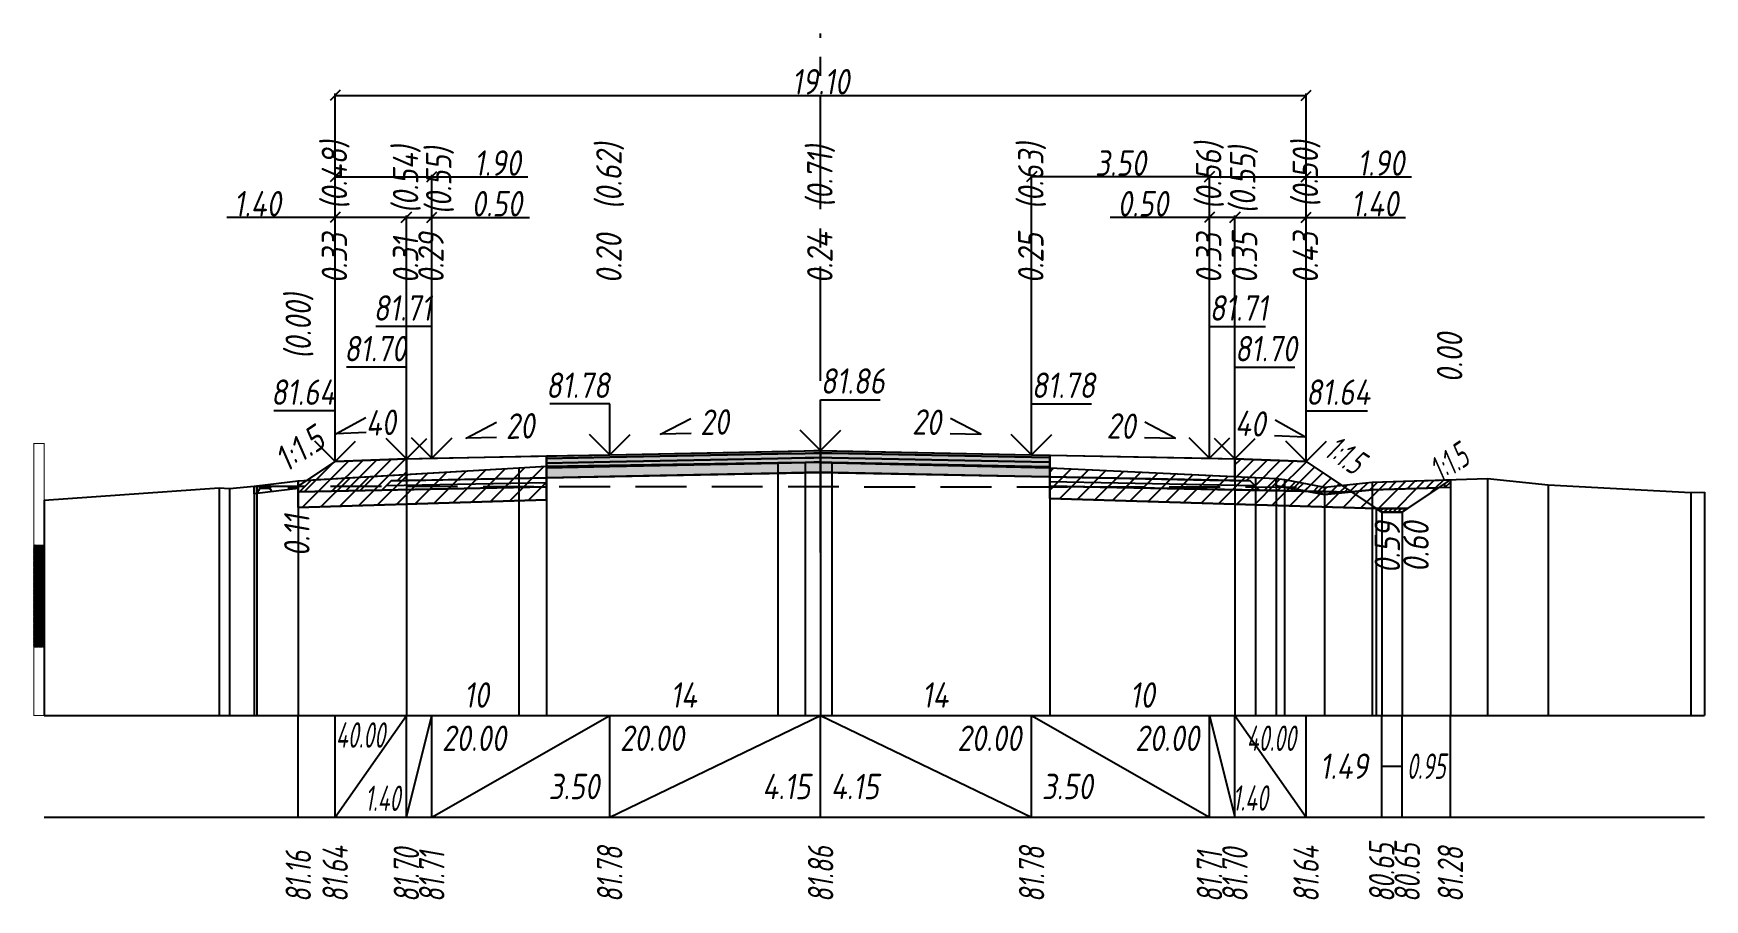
# Model space of a CAD drawing. Extents: x -717 to 1451, y -133302 to 233.
# Drawn here: x 77.7 to 242.1, y -27915.1 to -27829.9 of the extents above; entities that cross this region are included whole.
import ezdxf
from ezdxf.enums import TextEntityAlignment as Align

# ---------------------------------------------------------------- set-up
doc = ezdxf.new("R2010")
doc.units = 0
doc.linetypes.add('осевая2', pattern=[1.125, 0.75, -0.125, 0.125, -0.125])
doc.linetypes.add('штриховая', pattern=[0.75, 0.5, -0.25])
for name, color, linetype in [('Интерполированный поперечник', 2, 'Continuous'), ('Код_514', 1, 'Continuous'), ('Контур_0', 7, 'Continuous'), ('Контур_2521', 7, 'Continuous'), ('Контур_2564', 7, 'Continuous'), ('Контур_2660', 7, 'Continuous'), ('Контур_2665', 7, 'Continuous'), ('Контур_400', 7, 'Continuous'), ('Контур_508', 7, 'Continuous'), ('Контур_512', 7, 'Continuous'), ('Контур_513', 7, 'Continuous'), ('Красный поперечник', 1, 'Continuous'), ('Линейка абсолютных высот', 7, 'Continuous'), ('Объём_2501', 7, 'Continuous'), ('Объём_2564', 7, 'Continuous'), ('Объём_2650', 7, 'Continuous'), ('Объём_2660', 7, 'Continuous'), ('Объём_2661', 7, 'Continuous'), ('Объём_2662', 7, 'Continuous'), ('Объём_2663', 7, 'Continuous'), ('Объём_2664', 7, 'Continuous'), ('Объём_2665', 7, 'Continuous'), ('Объём_2666', 7, 'Continuous'), ('Объём_2753', 7, 'Continuous'), ('Ось', 1, 'осевая2'), ('Отметки покрытия', 7, 'Continuous'), ('Рабочие отметки', 7, 'Continuous'), ('Рабочие отметки доп.', 7, 'Continuous'), ('Слои выравнивания', 7, 'Continuous'), ('Таблица', 7, 'Continuous'), ('Уклоны проезжей части', 7, 'Continuous'), ('Черный поперечник', 3, 'Continuous')]:
    doc.layers.add(name, color=color, linetype=linetype)
for name, color, linetype, true_color in [('Контур_2540', 2, 'Continuous', 0xffff00), ('Контур_2560', 2, 'Continuous', 0xffff00), ('Контур_2561', 7, 'Continuous', 0xff8040), ('Контур_2562', 3, 'Continuous', 0x00ff00), ('Контур_2563', 7, 'Continuous', 0xff8000), ('Контур_2725', 7, 'Continuous', 0x323232), ('Контур_2736', 4, 'Continuous', 0x00ffff), ('Контур_2760', 7, 'Continuous', 0x323232), ('Контур_2761', 7, 'Continuous', 0x323232), ('Контур_2762', 7, 'Continuous', 0x323232), ('Контур_2763', 7, 'Continuous', 0x323232), ('Контур_402', 7, 'Continuous', 0xff6464), ('Контур_703', 4, 'Continuous', 0x00ffff), ('Контур_707', 4, 'Continuous', 0x00ffff), ('Контур_720', 131, 'Continuous', 0xaaffff), ('Объём_2500', 7, 'Continuous', 0xc0c0c0), ('Объём_2520', 7, 'Continuous', 0x80ffff), ('Объём_2540', 2, 'Continuous', 0xffff00), ('Объём_2560', 2, 'Continuous', 0xffff00), ('Объём_2561', 7, 'Continuous', 0xff8040), ('Объём_2562', 3, 'Continuous', 0x00ff00), ('Объём_2563', 7, 'Continuous', 0xff8000), ('Объём_2570', 7, 'Continuous', 0x80ff00), ('Объём_2600', 7, 'Continuous', 0x808000), ('Объём_2620', 2, 'Continuous', 0xffff00), ('Объём_2746', 2, 'Continuous', 0xffff00)]:
    doc.layers.add(name, color=color, linetype=linetype, true_color=true_color)
doc.styles.get("Standard").update_dxf_attribs({"font": 'txt', "height": 2.5})
doc.styles.add('М', font='romand.shx', dxfattribs={"width": 0.8, "oblique": 10, "height": 2.5})
doc.dimstyles.get("Standard").update_dxf_attribs({"dimtxt": 0.18, "dimasz": 0.18, "dimexe": 0.18, "dimexo": 0.0625, "dimgap": 0.09, "dimtad": 0, "dimtih": 1, "dimtoh": 1, "dimdec": 4, "dimzin": 0, "dimdsep": 46, "dimtxsty": 'Standard', "dimcen": 0.09, "dimadec": 0, "dimazin": 0, "dimtfac": 1, "dimtdec": 4, "dimtofl": 0, "dimtmove": 0, "dimatfit": 3, "dimfxl": 1, "dimtolj": 1, "dimtzin": 0, "dimarcsym": 0})

# ---------------------------------------------------------------- blocks, each defined once
blk = doc.blocks.new('_Oblique')
at = {"color": 0, "linetype": 'ByBlock', "lineweight": -2}
blk.add_line((-0.5, -0.5), (0.5, 0.5), dxfattribs=at)
blk = doc.blocks.new('*D2913')
at = {"color": 0, "lineweight": -2, "transparency": 16777216}
for p, q in [((195.89, -27871.76), (195.89, -27847.83)), ((195.89, -27848.01), (202.89, -27848.01)), ((202.89, -27872.04), (202.89, -27847.83)), ((202.89, -27848.01), (212.66, -27848.01))]:
    blk.add_line(p, q, dxfattribs=at)
at = {"layer": 'Defpoints', "color": 0, "transparency": 16777216}
for p in [(202.89, -27848.01), (195.89, -27871.82), (202.89, -27872.1)]:
    blk.add_point(p, dxfattribs=at)
at = {"color": 0, "lineweight": -2, "transparency": 16777216, "rotation": 180}
blk.add_blockref('_Oblique', (195.89, -27848.01), dxfattribs=at)
at = {"color": 0, "lineweight": -2, "transparency": 16777216}
blk.add_blockref('_Oblique', (202.89, -27848.01), dxfattribs=at)
at = {"color": 0, "transparency": 16777216, "insert": (209.65, -27846.67), "char_height": 2.5, "width": 0.69, "attachment_point": 5, "style": 'М'}
blk.add_mtext('\\A1;1.40', dxfattribs=at)
blk = doc.blocks.new('*D2914')
at = {"color": 0, "lineweight": -2, "transparency": 16777216}
for p, q in [((107.39, -27848.01), (96.73, -27848.01)), ((107.39, -27872.04), (107.39, -27847.83)), ((114.39, -27848.01), (107.39, -27848.01)), ((114.39, -27871.76), (114.39, -27847.83))]:
    blk.add_line(p, q, dxfattribs=at)
at = {"layer": 'Defpoints', "color": 0, "transparency": 16777216}
for p in [(114.39, -27848.01), (107.39, -27872.1), (114.39, -27871.82)]:
    blk.add_point(p, dxfattribs=at)
at = {"color": 0, "lineweight": -2, "transparency": 16777216, "rotation": 180}
blk.add_blockref('_Oblique', (107.39, -27848.01), dxfattribs=at)
at = {"color": 0, "lineweight": -2, "transparency": 16777216}
blk.add_blockref('_Oblique', (114.39, -27848.01), dxfattribs=at)
at = {"color": 0, "transparency": 16777216, "insert": (99.74, -27846.67), "char_height": 2.5, "width": 0.69, "attachment_point": 5, "style": 'М'}
blk.add_mtext('\\A1;1.40', dxfattribs=at)
blk = doc.blocks.new('*D2915')
at = {"color": 0, "lineweight": -2, "transparency": 16777216}
for p, q in [((193.39, -27848.01), (183.62, -27848.01)), ((193.39, -27871.71), (193.39, -27847.83)), ((195.89, -27848.01), (193.39, -27848.01)), ((195.89, -27871.76), (195.89, -27847.83))]:
    blk.add_line(p, q, dxfattribs=at)
at = {"layer": 'Defpoints', "color": 0, "transparency": 16777216}
for p in [(195.89, -27848.01), (193.39, -27871.77), (195.89, -27871.82)]:
    blk.add_point(p, dxfattribs=at)
at = {"color": 0, "lineweight": -2, "transparency": 16777216, "rotation": 180}
blk.add_blockref('_Oblique', (193.39, -27848.01), dxfattribs=at)
at = {"color": 0, "lineweight": -2, "transparency": 16777216}
blk.add_blockref('_Oblique', (195.89, -27848.01), dxfattribs=at)
at = {"color": 0, "transparency": 16777216, "insert": (186.84, -27846.67), "char_height": 2.5, "width": 0.72, "attachment_point": 5, "style": 'М'}
blk.add_mtext('\\A1;0.50', dxfattribs=at)
blk = doc.blocks.new('*D2916')
at = {"color": 0, "lineweight": -2, "transparency": 16777216}
for p, q in [((114.39, -27871.76), (114.39, -27847.83)), ((114.39, -27848.01), (116.89, -27848.01)), ((116.89, -27871.71), (116.89, -27847.83)), ((116.89, -27848.01), (126.51, -27848.01))]:
    blk.add_line(p, q, dxfattribs=at)
at = {"layer": 'Defpoints', "color": 0, "transparency": 16777216}
for p in [(116.89, -27848.01), (114.39, -27871.82), (116.89, -27871.77)]:
    blk.add_point(p, dxfattribs=at)
at = {"color": 0, "lineweight": -2, "transparency": 16777216, "rotation": 180}
blk.add_blockref('_Oblique', (114.39, -27848.01), dxfattribs=at)
at = {"color": 0, "lineweight": -2, "transparency": 16777216}
blk.add_blockref('_Oblique', (116.89, -27848.01), dxfattribs=at)
at = {"color": 0, "transparency": 16777216, "insert": (123.29, -27846.67), "char_height": 2.5, "width": 0.72, "attachment_point": 5, "style": 'М'}
blk.add_mtext('\\A1;0.50', dxfattribs=at)
blk = doc.blocks.new('*D2917')
at = {"color": 0, "lineweight": -2, "transparency": 16777216}
for p, q in [((175.89, -27871.36), (175.89, -27843.83)), ((193.39, -27844.01), (175.89, -27844.01)), ((193.39, -27871.71), (193.39, -27843.83))]:
    blk.add_line(p, q, dxfattribs=at)
at = {"layer": 'Defpoints', "color": 0, "transparency": 16777216}
for p in [(175.89, -27844.01), (175.89, -27871.42), (193.39, -27871.77)]:
    blk.add_point(p, dxfattribs=at)
at = {"color": 0, "lineweight": -2, "transparency": 16777216, "rotation": 180}
blk.add_blockref('_Oblique', (175.89, -27844.01), dxfattribs=at)
at = {"color": 0, "lineweight": -2, "transparency": 16777216}
blk.add_blockref('_Oblique', (193.39, -27844.01), dxfattribs=at)
at = {"color": 0, "transparency": 16777216, "insert": (184.64, -27842.67), "char_height": 2.5, "width": 0.75, "attachment_point": 5, "style": 'М'}
blk.add_mtext('\\A1;3.50', dxfattribs=at)
blk = doc.blocks.new('*D2918')
at = {"color": 0, "lineweight": -2, "transparency": 16777216}
for p, q in [((193.39, -27871.71), (193.39, -27843.83)), ((193.39, -27844.01), (202.89, -27844.01)), ((202.89, -27872.04), (202.89, -27843.83)), ((202.89, -27844.01), (213.26, -27844.01))]:
    blk.add_line(p, q, dxfattribs=at)
at = {"layer": 'Defpoints', "color": 0, "transparency": 16777216}
for p in [(193.39, -27844.01), (193.39, -27871.77), (202.89, -27872.1)]:
    blk.add_point(p, dxfattribs=at)
at = {"color": 0, "lineweight": -2, "transparency": 16777216, "rotation": 180}
blk.add_blockref('_Oblique', (193.39, -27844.01), dxfattribs=at)
at = {"color": 0, "lineweight": -2, "transparency": 16777216}
blk.add_blockref('_Oblique', (202.89, -27844.01), dxfattribs=at)
at = {"color": 0, "transparency": 16777216, "insert": (210.25, -27842.67), "char_height": 2.5, "width": 0.69, "attachment_point": 5, "style": 'М'}
blk.add_mtext('\\A1;1.90', dxfattribs=at)
blk = doc.blocks.new('*D2919')
at = {"color": 0, "lineweight": -2, "transparency": 16777216}
for p, q in [((107.39, -27872.04), (107.39, -27843.83)), ((107.39, -27844.01), (116.89, -27844.01)), ((116.89, -27871.71), (116.89, -27843.83)), ((116.89, -27844.01), (126.35, -27844.01))]:
    blk.add_line(p, q, dxfattribs=at)
at = {"layer": 'Defpoints', "color": 0, "transparency": 16777216}
for p in [(116.89, -27844.01), (107.39, -27872.1), (116.89, -27871.77)]:
    blk.add_point(p, dxfattribs=at)
at = {"color": 0, "lineweight": -2, "transparency": 16777216, "rotation": 180}
blk.add_blockref('_Oblique', (107.39, -27844.01), dxfattribs=at)
at = {"color": 0, "lineweight": -2, "transparency": 16777216}
blk.add_blockref('_Oblique', (116.89, -27844.01), dxfattribs=at)
at = {"color": 0, "transparency": 16777216, "insert": (123.35, -27842.67), "char_height": 2.5, "width": 0.69, "attachment_point": 5, "style": 'М'}
blk.add_mtext('\\A1;1.90', dxfattribs=at)
blk = doc.blocks.new('*D2920')
at = {"color": 0, "lineweight": -2, "transparency": 16777216}
for p, q in [((107.39, -27872.04), (107.39, -27835.83)), ((107.39, -27836.01), (202.89, -27836.01)), ((202.89, -27872.04), (202.89, -27835.83))]:
    blk.add_line(p, q, dxfattribs=at)
at = {"layer": 'Defpoints', "color": 0, "transparency": 16777216}
for p in [(202.89, -27836.01), (107.39, -27872.1), (202.89, -27872.1)]:
    blk.add_point(p, dxfattribs=at)
at = {"color": 0, "lineweight": -2, "transparency": 16777216, "rotation": 180}
blk.add_blockref('_Oblique', (107.39, -27836.01), dxfattribs=at)
at = {"color": 0, "lineweight": -2, "transparency": 16777216}
blk.add_blockref('_Oblique', (202.89, -27836.01), dxfattribs=at)
at = {"color": 0, "transparency": 16777216, "insert": (155.14, -27834.67), "char_height": 2.5, "width": 0.81, "attachment_point": 5, "style": 'М'}
blk.add_mtext('\\A1;19.10', dxfattribs=at)

msp = doc.modelspace()

# ---------------------------------------------------------------- hatches: boundary and pattern name
at = {"transparency": 33554681}
h = msp.add_hatch(dxfattribs=at)
h.set_pattern_fill('ANGLE', color=256)
h.set_pattern_definition([(0, (0, 0), (0, 6.985), [5.08, -1.905]), (90, (0, 0), (-6.985, 4e-16), [5.08, -1.905])])
h.paths.add_polyline_path([(215.901, -27874.617), (217.081, -27873.83), (217.081, -27874.58)])
at = {"layer": 'Линейка абсолютных высот'}
h = msp.add_hatch(dxfattribs=at)
h.set_pattern_fill('ANSI37', scale=0.3, style=0)
h.set_pattern_definition([(45.00000125, (-1.244405, -350.166136), (-0.02651650593, 0.02651650477), []), (135.00000034, (-1.244405, -350.166136), (-0.02651650519, -0.026516505506), [])])
h.paths.add_polyline_path([(78.756, -27890.25), (78.756, -27880.25), (77.756, -27880.25), (77.756, -27890.25)])
at = {"layer": 'Объём_2563'}
h = msp.add_hatch(dxfattribs=at)
h.set_pattern_fill('ANSI31', color=256, scale=0.3)
h.paths.add_polyline_path([(107.387, -27872.041), (114.387, -27871.761), (114.387, -27873.911), (112.887, -27873.941), (111.969, -27874.859), (103.756, -27875.023), (103.756, -27874.462)])
h = msp.add_hatch(dxfattribs=at)
h.set_pattern_fill('ANSI31', color=256, scale=0.3)
h.paths.add_polyline_path([(198.306, -27874.859), (197.387, -27873.941), (195.887, -27873.911), (195.887, -27871.761), (202.887, -27872.041), (207.387, -27875.041)])
at = {"layer": 'Объём_2570'}
h = msp.add_hatch(dxfattribs=at)
h.set_pattern_fill('ANSI31', color=256, scale=0.2)
h.paths.add_polyline_path([(217.081, -27874.58), (209.384, -27874.82), (204.692, -27875.289), (200.771, -27874.558), (199.955, -27874.435), (199.955, -27873.685), (200.771, -27873.808), (204.692, -27874.539), (209.384, -27874.07), (217.081, -27873.83)])
at = {"layer": 'Объём_2600'}
h = msp.add_hatch(dxfattribs=at)
h.set_pattern_fill('ANSI31', color=6, scale=0.4)
h.paths.add_polyline_path([(128.183, -27875.804), (103.756, -27876.537), (103.756, -27874.462), (103.738, -27874.462), (103.738, -27873.921), (125.436, -27872.644), (128.183, -27872.473)])
h = msp.add_hatch(dxfattribs=at)
h.set_pattern_fill('ANSI31', color=6, scale=0.4)
h.paths.add_polyline_path([(199.955, -27874.435), (200.771, -27874.558), (204.692, -27875.289), (209.384, -27874.82), (215.901, -27874.617), (212.874, -27876.635), (209.779, -27876.635), (177.666, -27875.671), (177.666, -27872.665), (199.955, -27873.685)])
h = msp.add_hatch(dxfattribs=at)
h.set_pattern_fill('HONEY', color=5, scale=0.3)
h.paths.add_polyline_path([(99.427, -27874.458), (103.738, -27874.462), (103.738, -27874.671), (99.68, -27875.166), (99.427, -27875.208)])
at = {"layer": 'Объём_2620'}
h = msp.add_hatch(dxfattribs=at)
h.set_pattern_fill('ANSI31', color=2, scale=0.1)
h.paths.add_polyline_path([(209.779, -27876.635), (212.874, -27876.635), (212.327, -27877), (210.327, -27877)])
at = {"layer": 'Слои выравнивания'}
for color, points in [(2, [(128.183, -27871.485), (134.387, -27871.361), (150.915, -27871.03), (153.604, -27870.976), (154.451, -27870.959), (155.137, -27870.946), (155.137, -27871.196), (154.451, -27871.209), (153.604, -27871.226), (150.915, -27871.28), (134.387, -27871.611), (128.183, -27871.735)]), (3, [(128.183, -27871.735), (134.387, -27871.611), (150.915, -27871.28), (153.604, -27871.226), (154.451, -27871.209), (155.137, -27871.196), (155.137, -27871.646), (154.451, -27871.659), (153.604, -27871.676), (150.915, -27871.73), (134.387, -27872.061), (128.183, -27872.185)]), (2, [(155.137, -27870.946), (156.23, -27870.967), (175.887, -27871.361), (177.666, -27871.396), (177.666, -27871.646), (175.887, -27871.611), (156.23, -27871.217), (155.137, -27871.196)]), (3, [(155.137, -27871.196), (156.23, -27871.217), (175.887, -27871.611), (177.666, -27871.646), (177.666, -27872.096), (175.887, -27872.061), (156.23, -27871.667), (155.137, -27871.646)]), (4, [(128.183, -27872.185), (134.387, -27872.061), (150.915, -27871.73), (153.604, -27871.676), (154.451, -27871.659), (155.137, -27871.646), (155.137, -27872.096), (154.451, -27872.109), (153.604, -27872.126), (150.915, -27872.18), (134.387, -27872.511), (128.183, -27872.635)]), (5, [(128.183, -27872.635), (134.387, -27872.511), (150.915, -27872.18), (153.604, -27872.126), (154.451, -27872.109), (155.137, -27872.096), (155.137, -27873.096), (154.451, -27873.109), (153.604, -27873.126), (150.915, -27873.18), (134.387, -27873.511), (128.183, -27873.635)]), (4, [(155.137, -27871.646), (156.23, -27871.667), (175.887, -27872.061), (177.666, -27872.096), (177.666, -27872.546), (175.887, -27872.511), (156.23, -27872.117), (155.137, -27872.096)]), (5, [(155.137, -27872.096), (156.23, -27872.117), (175.887, -27872.511), (177.666, -27872.546), (177.666, -27873.546), (175.887, -27873.511), (156.23, -27873.117), (155.137, -27873.096)])]:
    msp.add_hatch(color=color, dxfattribs=at).paths.add_polyline_path(points)

# ---------------------------------------------------------------- linework, layer by layer
at = {"layer": 'Интерполированный поперечник', "linetype": 'штриховая', "ltscale": 10, "flags": 128}
msp.add_lwpolyline([(99.427, -27874.458), (204.692, -27874.539)], dxfattribs=at)
at = {"layer": 'Код_514'}
for p, q in [((103.756, -27907), (103.756, -27897)), ((107.387, -27907), (107.387, -27897)), ((107.387, -27907), (114.387, -27897)), ((114.387, -27907), (114.387, -27897)), ((114.387, -27907), (116.887, -27897)), ((116.887, -27907), (116.887, -27897)), ((116.887, -27907), (134.387, -27897)), ((134.387, -27907), (134.387, -27897)), ((134.387, -27907), (155.137, -27897)), ((155.137, -27907), (155.137, -27897)), ((155.137, -27897), (175.887, -27907)), ((175.887, -27907), (175.887, -27897)), ((175.887, -27897), (193.387, -27907)), ((193.387, -27907), (193.387, -27897)), ((193.387, -27897), (195.887, -27907)), ((195.887, -27907), (195.887, -27897)), ((195.887, -27897), (202.887, -27907)), ((202.887, -27907), (202.887, -27897)), ((210.327, -27907), (210.327, -27897)), ((212.327, -27907), (212.327, -27897)), ((217.081, -27907), (217.081, -27897)), ((210.327, -27902), (212.327, -27902))]:
    msp.add_line(p, q, dxfattribs=at)
at = {"layer": 'Контур_0', "color": 18, "true_color": 0x000000, "flags": 128}
for points in [[(116.887, -27873.861), (114.387, -27873.911), (114.387, -27871.761), (128.183, -27871.485), (128.183, -27873.635), (116.887, -27873.861), (116.887, -27873.861)], [(177.666, -27871.396), (195.887, -27871.761), (195.887, -27873.911), (177.666, -27873.546), (177.666, -27871.396), (177.666, -27871.396)], [(103.756, -27875.023), (111.969, -27874.859), (112.887, -27873.941), (114.387, -27873.911)], [(112.887, -27873.941), (128.183, -27873.635), (128.183, -27874.535), (111.969, -27874.859), (112.887, -27873.941), (112.887, -27873.941)], [(193.387, -27873.861), (197.387, -27873.941), (198.306, -27874.859), (177.666, -27874.446), (177.666, -27873.546), (193.387, -27873.861), (193.387, -27873.861)], [(195.887, -27873.911), (197.387, -27873.941), (198.306, -27874.859), (207.387, -27875.041)]]:
    msp.add_lwpolyline(points, dxfattribs=at)
at = {"layer": 'Контур_2521', "color": 18, "true_color": 0x000000, "flags": 128}
for points in [[(112.428, -27874.4), (128.183, -27874.085)], [(177.666, -27873.996), (197.847, -27874.4)]]:
    msp.add_lwpolyline(points, dxfattribs=at)
at = {"layer": 'Контур_2540', "flags": 128}
for points in [[(128.183, -27875.804), (103.756, -27876.537), (103.756, -27875.023), (128.183, -27874.535), (128.183, -27875.804), (128.183, -27875.804)], [(177.666, -27874.446), (207.387, -27875.041), (209.779, -27876.635), (177.666, -27875.671), (177.666, -27874.446), (177.666, -27874.446)]]:
    msp.add_lwpolyline(points, dxfattribs=at)
at = {"layer": 'Контур_2560', "flags": 128}
for points in [[(107.387, -27872.041), (107.387, -27872.041), (107.387, -27872.041), (114.387, -27871.761)], [(195.887, -27871.761), (202.887, -27872.041), (202.887, -27872.041), (202.887, -27872.041)]]:
    msp.add_lwpolyline(points, dxfattribs=at)
at = {"layer": 'Контур_2561', "flags": 128}
for points in [[(114.387, -27871.761), (114.387, -27871.761), (107.387, -27872.041), (107.387, -27872.041), (114.387, -27871.761)], [(195.887, -27871.761), (195.887, -27871.761), (202.887, -27872.041), (202.887, -27872.041), (195.887, -27871.761)]]:
    msp.add_lwpolyline(points, dxfattribs=at)
at = {"layer": 'Контур_2562', "flags": 128}
for points in [[(107.387, -27872.041), (107.387, -27872.041), (107.387, -27872.041), (107.387, -27872.041), (107.387, -27872.041)], [(202.887, -27872.041), (202.887, -27872.041), (202.887, -27872.041), (202.887, -27872.041), (202.887, -27872.041)]]:
    msp.add_lwpolyline(points, dxfattribs=at)
at = {"layer": 'Контур_2563', "flags": 128}
for points in [[(107.387, -27872.041), (114.387, -27871.761), (114.387, -27873.911), (112.887, -27873.941), (111.969, -27874.859), (103.756, -27875.023), (103.756, -27874.462), (107.387, -27872.041), (107.387, -27872.041)], [(198.306, -27874.859), (197.387, -27873.941), (195.887, -27873.911), (195.887, -27871.761), (202.887, -27872.041), (207.387, -27875.041), (198.306, -27874.859), (198.306, -27874.859)]]:
    msp.add_lwpolyline(points, dxfattribs=at)
at = {"layer": 'Контур_2564', "flags": 128}
for points in [[(107.387, -27872.041), (114.387, -27871.761)], [(195.887, -27871.761), (202.887, -27872.041)]]:
    msp.add_lwpolyline(points, dxfattribs=at)
at = {"layer": 'Контур_2660', "flags": 128}
for points in [[(103.756, -27876.537), (128.183, -27875.804)], [(177.666, -27875.671), (209.779, -27876.635)]]:
    msp.add_lwpolyline(points, dxfattribs=at)
at = {"layer": 'Контур_2665', "flags": 128}
for points in [[(107.387, -27872.041), (107.387, -27872.041)], [(202.887, -27872.041), (202.887, -27872.041)]]:
    msp.add_lwpolyline(points, dxfattribs=at)
at = {"layer": 'Контур_2725', "flags": 128}
msp.add_lwpolyline([(128.183, -27873.635), (134.387, -27873.511), (150.915, -27873.18), (153.604, -27873.126), (154.451, -27873.109), (155.137, -27873.096), (156.23, -27873.117), (175.887, -27873.511), (177.666, -27873.546)], dxfattribs=at)
at = {"layer": 'Контур_2736', "flags": 128}
for points in [[(107.387, -27872.041), (103.756, -27874.462)], [(202.887, -27872.041), (206.382, -27874.37), (206.382, -27874.37), (210.327, -27877)]]:
    msp.add_lwpolyline(points, dxfattribs=at)
at = {"layer": 'Контур_2760', "flags": 128}
msp.add_lwpolyline([(128.183, -27871.485), (134.387, -27871.361), (150.915, -27871.03), (153.604, -27870.976), (154.451, -27870.959), (155.137, -27870.946), (156.23, -27870.967), (175.887, -27871.361), (177.666, -27871.396)], dxfattribs=at)
at = {"layer": 'Контур_2761', "flags": 128}
msp.add_lwpolyline([(128.183, -27871.735), (134.387, -27871.611), (150.915, -27871.28), (153.604, -27871.226), (154.451, -27871.209), (155.137, -27871.196), (156.23, -27871.217), (175.887, -27871.611), (177.666, -27871.646)], dxfattribs=at)
msp.add_lwpolyline([(128.183, -27871.735), (134.387, -27871.611), (150.915, -27871.28), (153.604, -27871.226), (154.451, -27871.209), (155.137, -27871.196), (156.23, -27871.217), (175.887, -27871.611), (177.666, -27871.646)], dxfattribs=at)
at = {"layer": 'Контур_2762', "flags": 128}
msp.add_lwpolyline([(128.183, -27872.185), (134.387, -27872.061), (150.915, -27871.73), (153.604, -27871.676), (154.451, -27871.659), (155.137, -27871.646), (156.23, -27871.667), (175.887, -27872.061), (177.666, -27872.096)], dxfattribs=at)
msp.add_lwpolyline([(128.183, -27872.185), (134.387, -27872.061), (150.915, -27871.73), (153.604, -27871.676), (154.451, -27871.659), (155.137, -27871.646), (156.23, -27871.667), (175.887, -27872.061), (177.666, -27872.096)], dxfattribs=at)
at = {"layer": 'Контур_2763', "flags": 128}
msp.add_lwpolyline([(128.183, -27872.635), (134.387, -27872.511), (150.915, -27872.18), (153.604, -27872.126), (154.451, -27872.109), (155.137, -27872.096), (156.23, -27872.117), (175.887, -27872.511), (177.666, -27872.546)], dxfattribs=at)
msp.add_lwpolyline([(128.183, -27872.635), (134.387, -27872.511), (150.915, -27872.18), (153.604, -27872.126), (154.451, -27872.109), (155.137, -27872.096), (156.23, -27872.117), (175.887, -27872.511), (177.666, -27872.546)], dxfattribs=at)
at = {"layer": 'Контур_400', "flags": 128}
for points in [[(114.387, -27871.761), (116.887, -27871.711), (116.887, -27871.711), (116.887, -27871.711), (116.887, -27871.711), (116.887, -27871.711), (116.887, -27871.711), (134.387, -27871.361), (155.137, -27870.946)], [(155.137, -27870.946), (175.887, -27871.361), (193.387, -27871.711), (193.387, -27871.711), (193.387, -27871.711), (193.387, -27871.711), (193.387, -27871.711), (193.387, -27871.711), (195.887, -27871.761)]]:
    msp.add_lwpolyline(points, dxfattribs=at)
at = {"layer": 'Контур_402', "flags": 128}
msp.add_lwpolyline([(103.756, -27876.537), (128.183, -27875.804), (128.183, -27873.635), (155.137, -27873.096), (177.666, -27873.546), (177.666, -27875.671), (209.779, -27876.635)], dxfattribs=at)
at = {"layer": 'Контур_508', "flags": 128}
msp.add_lwpolyline([(103.756, -27876.537), (128.183, -27875.804), (128.183, -27873.635), (155.137, -27873.096), (177.666, -27873.546), (177.666, -27875.671), (209.779, -27876.635), (210.327, -27877), (212.327, -27877), (217.081, -27873.83)], dxfattribs=at)
at = {"layer": 'Контур_512', "flags": 128}
for points in [[(177.666, -27875.671), (209.779, -27876.635), (210.327, -27877), (212.327, -27877), (217.081, -27873.83)], [(103.756, -27876.537), (128.183, -27875.804)]]:
    msp.add_lwpolyline(points, dxfattribs=at)
at = {"layer": 'Контур_513', "flags": 128}
msp.add_lwpolyline([(103.756, -27876.537), (128.183, -27875.804), (128.183, -27873.635), (155.137, -27873.096), (177.666, -27873.546), (177.666, -27875.671), (209.779, -27876.635), (210.327, -27877), (212.327, -27877), (217.081, -27873.83)], dxfattribs=at)
at = {"layer": 'Контур_703', "flags": 128}
for points in [[(107.387, -27872.041), (103.756, -27874.462)], [(202.887, -27872.041), (206.382, -27874.37)], [(206.382, -27874.37), (210.327, -27877)]]:
    msp.add_lwpolyline(points, dxfattribs=at)
at = {"layer": 'Контур_707', "flags": 128}
msp.add_lwpolyline([(212.327, -27877), (217.081, -27873.83)], dxfattribs=at)
at = {"layer": 'Контур_720', "flags": 128}
msp.add_lwpolyline([(210.327, -27877), (212.327, -27877)], dxfattribs=at)
at = {"layer": 'Красный поперечник'}
for p, q in [((116.887, -27871.711), (134.387, -27871.361)), ((134.387, -27871.361), (155.137, -27870.946)), ((155.137, -27870.946), (175.887, -27871.361)), ((175.887, -27871.361), (193.387, -27871.711)), ((103.756, -27874.462), (107.387, -27872.041)), ((107.387, -27872.041), (114.387, -27871.761)), ((114.387, -27871.761), (116.887, -27871.711)), ((193.387, -27871.711), (195.887, -27871.761)), ((195.887, -27871.761), (202.887, -27872.041)), ((202.887, -27872.041), (210.327, -27877)), ((212.327, -27877), (217.081, -27873.83)), ((217.081, -27873.83), (217.081, -27897)), ((128.183, -27875.804), (128.183, -27897)), ((177.666, -27875.671), (177.666, -27897)), ((103.756, -27876.537), (103.756, -27897)), ((209.779, -27876.635), (209.779, -27897)), ((210.327, -27877), (210.327, -27897)), ((210.327, -27877), (212.327, -27877)), ((212.327, -27877), (212.327, -27897))]:
    msp.add_line(p, q, dxfattribs=at)
at = {"layer": 'Линейка абсолютных высот', "color": 7, "const_width": 0.1, "flags": 128}
for points in [[(78.756, -27880.25), (78.756, -27870.25), (77.756, -27870.25), (77.756, -27880.25), (78.756, -27880.25)], [(78.756, -27890.25), (78.756, -27880.25), (77.756, -27880.25), (77.756, -27890.25), (78.756, -27890.25)], [(78.756, -27897), (78.756, -27890.25), (77.756, -27890.25), (77.756, -27897), (78.756, -27897)]]:
    msp.add_lwpolyline(points, dxfattribs=at)
at = {"layer": 'Объём_2500', "color": 18, "true_color": 0x000000, "flags": 128}
for points in [[(116.887, -27873.861), (114.387, -27873.911), (114.387, -27871.761), (128.183, -27871.485), (128.183, -27873.635), (116.887, -27873.861), (116.887, -27873.861)], [(177.666, -27871.396), (195.887, -27871.761), (195.887, -27873.911), (177.666, -27873.546), (177.666, -27871.396), (177.666, -27871.396)]]:
    msp.add_lwpolyline(points, dxfattribs=at)
at = {"layer": 'Объём_2501', "flags": 128}
for points in [[(114.387, -27871.761), (116.887, -27871.711), (116.887, -27871.711), (116.887, -27871.711), (116.887, -27871.711), (116.887, -27871.711), (116.887, -27871.711), (134.387, -27871.361), (155.137, -27870.946)], [(155.137, -27870.946), (175.887, -27871.361), (193.387, -27871.711), (193.387, -27871.711), (193.387, -27871.711), (193.387, -27871.711), (193.387, -27871.711), (193.387, -27871.711), (195.887, -27871.761)]]:
    msp.add_lwpolyline(points, dxfattribs=at)
at = {"layer": 'Объём_2520', "color": 250, "flags": 128}
for points in [[(112.887, -27873.941), (128.183, -27873.635), (128.183, -27874.535), (111.969, -27874.859), (112.887, -27873.941), (112.887, -27873.941)], [(193.387, -27873.861), (197.387, -27873.941), (198.306, -27874.859), (177.666, -27874.446), (177.666, -27873.546), (193.387, -27873.861), (193.387, -27873.861)]]:
    msp.add_lwpolyline(points, dxfattribs=at)
at = {"layer": 'Объём_2540', "flags": 128}
for points in [[(128.183, -27875.804), (103.756, -27876.537), (103.756, -27875.023), (128.183, -27874.535), (128.183, -27875.804), (128.183, -27875.804)], [(177.666, -27874.446), (207.387, -27875.041), (209.779, -27876.635), (177.666, -27875.671), (177.666, -27874.446), (177.666, -27874.446)]]:
    msp.add_lwpolyline(points, dxfattribs=at)
at = {"layer": 'Объём_2560', "flags": 128}
for points in [[(107.387, -27872.041), (107.387, -27872.041), (107.387, -27872.041), (114.387, -27871.761)], [(195.887, -27871.761), (202.887, -27872.041), (202.887, -27872.041), (202.887, -27872.041)]]:
    msp.add_lwpolyline(points, dxfattribs=at)
at = {"layer": 'Объём_2561', "flags": 128}
for points in [[(114.387, -27871.761), (114.387, -27871.761), (107.387, -27872.041), (107.387, -27872.041), (114.387, -27871.761)], [(195.887, -27871.761), (195.887, -27871.761), (202.887, -27872.041), (202.887, -27872.041), (195.887, -27871.761)]]:
    msp.add_lwpolyline(points, dxfattribs=at)
at = {"layer": 'Объём_2562', "flags": 128}
for points in [[(107.387, -27872.041), (107.387, -27872.041), (107.387, -27872.041), (107.387, -27872.041), (107.387, -27872.041)], [(202.887, -27872.041), (202.887, -27872.041), (202.887, -27872.041), (202.887, -27872.041), (202.887, -27872.041)]]:
    msp.add_lwpolyline(points, dxfattribs=at)
at = {"layer": 'Объём_2563', "color": 250, "flags": 128}
for points in [[(107.387, -27872.041), (114.387, -27871.761), (114.387, -27873.911), (112.887, -27873.941), (111.969, -27874.859), (103.756, -27875.023), (103.756, -27874.462), (107.387, -27872.041), (107.387, -27872.041)], [(198.306, -27874.859), (197.387, -27873.941), (195.887, -27873.911), (195.887, -27871.761), (202.887, -27872.041), (207.387, -27875.041), (198.306, -27874.859), (198.306, -27874.859)]]:
    msp.add_lwpolyline(points, dxfattribs=at)
at = {"layer": 'Объём_2564', "flags": 128}
for points in [[(107.387, -27872.041), (114.387, -27871.761)], [(195.887, -27871.761), (202.887, -27872.041)]]:
    msp.add_lwpolyline(points, dxfattribs=at)
at = {"layer": 'Объём_2570', "flags": 128}
msp.add_lwpolyline([(217.081, -27874.58), (209.384, -27874.82), (204.692, -27875.289), (200.771, -27874.558), (199.955, -27874.435), (199.955, -27873.685), (200.771, -27873.808), (204.692, -27874.539), (209.384, -27874.07), (217.081, -27873.83), (217.081, -27874.58), (217.081, -27874.58)], dxfattribs=at)
at = {"layer": 'Объём_2600', "color": 5, "flags": 128}
for points in [[(99.427, -27874.458), (103.738, -27874.462), (103.738, -27874.671), (99.68, -27875.166), (99.427, -27875.208), (99.427, -27874.458), (99.427, -27874.458)], [(215.901, -27874.617), (217.081, -27873.83), (217.081, -27874.58), (215.901, -27874.617), (215.901, -27874.617)]]:
    msp.add_lwpolyline(points, dxfattribs=at)
at = {"layer": 'Объём_2620', "flags": 128}
msp.add_lwpolyline([(209.779, -27876.635), (212.874, -27876.635), (212.327, -27877), (210.327, -27877), (209.779, -27876.635), (209.779, -27876.635)], dxfattribs=at)
at = {"layer": 'Объём_2650', "color": 6, "flags": 128}
for points in [[(128.183, -27875.804), (103.756, -27876.537), (103.756, -27874.462), (103.738, -27874.462), (103.738, -27873.921), (125.436, -27872.644), (128.183, -27872.473), (128.183, -27875.804), (128.183, -27875.804)], [(199.955, -27874.435), (200.771, -27874.558), (204.692, -27875.289), (209.384, -27874.82), (215.901, -27874.617), (212.874, -27876.635), (209.779, -27876.635), (177.666, -27875.671), (177.666, -27872.665), (199.955, -27873.685), (199.955, -27874.435), (199.955, -27874.435)]]:
    msp.add_lwpolyline(points, dxfattribs=at)
at = {"layer": 'Объём_2660', "flags": 128}
for points in [[(103.756, -27876.537), (128.183, -27875.804)], [(177.666, -27875.671), (209.779, -27876.635)]]:
    msp.add_lwpolyline(points, dxfattribs=at)
at = {"layer": 'Объём_2661', "flags": 128}
for points in [[(107.387, -27872.041), (103.756, -27874.462)], [(202.887, -27872.041), (206.382, -27874.37), (209.779, -27876.635)]]:
    msp.add_lwpolyline(points, dxfattribs=at)
at = {"layer": 'Объём_2662', "flags": 128}
msp.add_lwpolyline([(212.874, -27876.635), (217.081, -27873.83)], dxfattribs=at)
at = {"layer": 'Объём_2663', "flags": 128}
for points in [[(209.779, -27876.635), (210.327, -27877)], [(212.327, -27877), (212.874, -27876.635)]]:
    msp.add_lwpolyline(points, dxfattribs=at)
at = {"layer": 'Объём_2664', "flags": 128}
msp.add_lwpolyline([(210.327, -27877), (212.327, -27877)], dxfattribs=at)
at = {"layer": 'Объём_2665', "flags": 128}
for points in [[(107.387, -27872.041), (107.387, -27872.041)], [(202.887, -27872.041), (202.887, -27872.041)]]:
    msp.add_lwpolyline(points, dxfattribs=at)
at = {"layer": 'Объём_2666', "flags": 128}
for points in [[(107.387, -27872.041), (103.756, -27874.462)], [(202.887, -27872.041), (206.382, -27874.37), (206.382, -27874.37), (209.779, -27876.635)]]:
    msp.add_lwpolyline(points, dxfattribs=at)
at = {"layer": 'Объём_2746', "flags": 128}
for points in [[(104.647, -27873.867), (125.436, -27872.644), (128.183, -27872.473), (128.183, -27875.804), (103.756, -27876.537), (103.756, -27874.462), (104.647, -27873.867), (104.647, -27873.867)], [(209.779, -27876.635), (177.666, -27875.671), (177.666, -27872.665), (199.955, -27873.685), (199.955, -27874.435), (200.771, -27874.558), (204.692, -27875.289), (207.36, -27875.023), (209.779, -27876.635), (209.779, -27876.635)]]:
    msp.add_lwpolyline(points, dxfattribs=at)
at = {"layer": 'Объём_2753', "flags": 128}
for points in [[(128.183, -27871.485), (128.183, -27871.485)], [(177.666, -27871.396), (177.666, -27871.396)]]:
    msp.add_lwpolyline(points, dxfattribs=at)
at = {"layer": 'Ось', "ltscale": 15}
msp.add_line((155.137, -27880.971), (155.137, -27829.916), dxfattribs=at)
at = {"layer": 'Отметки покрытия', "color": 1}
for p, q in [((116.887, -27858.761), (111.387, -27858.761)), ((116.887, -27871.711), (116.887, -27858.761)), ((193.387, -27871.711), (193.387, -27858.761)), ((193.387, -27858.761), (198.887, -27858.761)), ((114.387, -27862.761), (108.487, -27862.761)), ((114.387, -27871.761), (114.387, -27862.761)), ((195.887, -27871.761), (195.887, -27862.761)), ((195.887, -27862.761), (201.787, -27862.761)), ((134.387, -27866.361), (128.487, -27866.361)), ((134.387, -27871.361), (134.387, -27866.361)), ((155.137, -27870.946), (155.137, -27865.946)), ((155.137, -27865.946), (160.987, -27865.946)), ((175.887, -27871.361), (175.887, -27866.361)), ((175.887, -27866.361), (181.787, -27866.361)), ((107.387, -27867.041), (101.337, -27867.041)), ((107.387, -27872.041), (107.387, -27867.041)), ((202.887, -27872.041), (202.887, -27867.041)), ((202.887, -27867.041), (208.937, -27867.041)), ((114.387, -27871.761), (112.387, -27869.761)), ((114.387, -27871.761), (116.387, -27869.761)), ((116.887, -27871.711), (114.887, -27869.711)), ((116.887, -27871.711), (118.887, -27869.711)), ((134.387, -27871.361), (132.387, -27869.361)), ((134.387, -27871.361), (136.387, -27869.361)), ((155.137, -27870.946), (153.137, -27868.946)), ((155.137, -27870.946), (157.137, -27868.946)), ((175.887, -27871.361), (173.887, -27869.361)), ((175.887, -27871.361), (177.887, -27869.361)), ((193.387, -27871.711), (191.387, -27869.711)), ((193.387, -27871.711), (195.387, -27869.711)), ((195.887, -27871.761), (193.887, -27869.761)), ((195.887, -27871.761), (197.887, -27869.761)), ((107.387, -27872.041), (105.387, -27870.041)), ((107.387, -27872.041), (109.387, -27870.041)), ((202.887, -27872.041), (200.887, -27870.041)), ((202.887, -27872.041), (204.887, -27870.041))]:
    msp.add_line(p, q, dxfattribs=at)
at = {"layer": 'Слои выравнивания'}
for p, q in [((128.183, -27871.485), (128.183, -27897)), ((155.137, -27870.946), (155.137, -27897)), ((177.666, -27871.396), (177.666, -27897)), ((114.387, -27871.761), (114.387, -27897)), ((195.887, -27871.761), (195.887, -27897))]:
    msp.add_line(p, q, dxfattribs=at)
at = {"layer": 'Слои выравнивания', "color": 2, "flags": 128}
for points in [[(128.183, -27871.485), (134.387, -27871.361), (150.915, -27871.03), (153.604, -27870.976), (154.451, -27870.959), (155.137, -27870.946), (155.137, -27871.196), (154.451, -27871.209), (153.604, -27871.226), (150.915, -27871.28), (134.387, -27871.611), (128.183, -27871.735)], [(155.137, -27870.946), (156.23, -27870.967), (175.887, -27871.361), (177.666, -27871.396), (177.666, -27871.646), (175.887, -27871.611), (156.23, -27871.217), (155.137, -27871.196)]]:
    msp.add_lwpolyline(points, close=True, dxfattribs=at)
at = {"layer": 'Слои выравнивания', "color": 3, "flags": 128}
for points in [[(128.183, -27871.735), (134.387, -27871.611), (150.915, -27871.28), (153.604, -27871.226), (154.451, -27871.209), (155.137, -27871.196), (155.137, -27871.646), (154.451, -27871.659), (153.604, -27871.676), (150.915, -27871.73), (134.387, -27872.061), (128.183, -27872.185)], [(155.137, -27871.196), (156.23, -27871.217), (175.887, -27871.611), (177.666, -27871.646), (177.666, -27872.096), (175.887, -27872.061), (156.23, -27871.667), (155.137, -27871.646)]]:
    msp.add_lwpolyline(points, close=True, dxfattribs=at)
at = {"layer": 'Слои выравнивания', "color": 4, "flags": 128}
for points in [[(128.183, -27872.185), (134.387, -27872.061), (150.915, -27871.73), (153.604, -27871.676), (154.451, -27871.659), (155.137, -27871.646), (155.137, -27872.096), (154.451, -27872.109), (153.604, -27872.126), (150.915, -27872.18), (134.387, -27872.511), (128.183, -27872.635)], [(155.137, -27871.646), (156.23, -27871.667), (175.887, -27872.061), (177.666, -27872.096), (177.666, -27872.546), (175.887, -27872.511), (156.23, -27872.117), (155.137, -27872.096)]]:
    msp.add_lwpolyline(points, close=True, dxfattribs=at)
at = {"layer": 'Слои выравнивания', "color": 5, "flags": 128}
for points in [[(128.183, -27872.635), (134.387, -27872.511), (150.915, -27872.18), (153.604, -27872.126), (154.451, -27872.109), (155.137, -27872.096), (155.137, -27873.096), (154.451, -27873.109), (153.604, -27873.126), (150.915, -27873.18), (134.387, -27873.511), (128.183, -27873.635)], [(155.137, -27872.096), (156.23, -27872.117), (175.887, -27872.511), (177.666, -27872.546), (177.666, -27873.546), (175.887, -27873.511), (156.23, -27873.117), (155.137, -27873.096)]]:
    msp.add_lwpolyline(points, close=True, dxfattribs=at)
at = {"layer": 'Таблица'}
for p, q in [((78.756, -27897), (242.081, -27897)), ((78.756, -27907), (242.081, -27907))]:
    msp.add_line(p, q, dxfattribs=at)
at = {"layer": 'Уклоны проезжей части', "color": 1, "flags": 128}
for points in [[(110.449, -27869.187), (107.452, -27869.307), (110.389, -27867.688)], [(123.268, -27869.668), (120.268, -27869.728), (123.238, -27868.169)], [(142.393, -27869.286), (139.393, -27869.346), (142.363, -27867.786)], [(167.882, -27869.286), (170.881, -27869.346), (167.912, -27867.786)], [(187.007, -27869.668), (190.006, -27869.728), (187.037, -27868.169)], [(199.78, -27869.473), (202.778, -27869.593), (199.84, -27867.974)]]:
    msp.add_lwpolyline(points, dxfattribs=at)
at = {"layer": 'Черный поперечник', "color": 7}
for p, q in [((125.436, -27872.644), (125.436, -27897)), ((128.183, -27872.473), (128.183, -27897)), ((150.915, -27872.134), (150.915, -27897)), ((153.604, -27872.09), (153.604, -27897)), ((155.137, -27872.125), (155.137, -27897)), ((156.23, -27872.149), (156.23, -27897)), ((177.666, -27872.665), (177.666, -27897)), ((95.972, -27874.633), (95.972, -27897)), ((96.981, -27874.698), (96.981, -27897)), ((99.427, -27874.458), (99.427, -27897)), ((99.68, -27874.416), (99.68, -27897)), ((103.738, -27873.921), (103.738, -27897)), ((197.894, -27873.587), (197.894, -27897)), ((199.955, -27873.685), (199.955, -27897)), ((200.771, -27873.808), (200.771, -27897)), ((204.692, -27874.539), (204.692, -27897)), ((209.384, -27874.07), (209.384, -27897)), ((220.741, -27873.716), (220.741, -27897)), ((226.682, -27874.327), (226.682, -27897)), ((78.756, -27875.826), (78.756, -27897)), ((240.737, -27875.082), (240.737, -27897)), ((242.081, -27875.043), (242.081, -27897))]:
    msp.add_line(p, q, dxfattribs=at)
at = {"layer": 'Черный поперечник', "flags": 128}
msp.add_lwpolyline([(78.756, -27875.826), (95.972, -27874.633), (96.981, -27874.698), (99.427, -27874.458), (99.68, -27874.416), (103.738, -27873.921), (125.436, -27872.644), (128.183, -27872.473), (150.915, -27872.134), (153.604, -27872.09), (155.137, -27872.125), (156.23, -27872.149), (177.666, -27872.665), (197.894, -27873.587), (199.955, -27873.685), (200.771, -27873.808), (204.692, -27874.539), (209.384, -27874.07), (220.741, -27873.716), (226.682, -27874.327), (240.737, -27875.082), (242.081, -27875.043)], dxfattribs=at)

# ---------------------------------------------------------------- texts
at = {"layer": 'Код_514', "style": 'М', "oblique": 10}
for s, width, p in [('40.00', 0.6, (107.449, -27897.687)), ('20.00', 0.8, (117.887, -27898)), ('20.00', 0.8, (135.387, -27898))]:
    msp.add_text(s, height=2.5, dxfattribs=dict(at, width=width)).set_placement(p, align=Align.TOP_LEFT)
for s, width, p in [('20.00', 0.8, (174.887, -27898)), ('20.00', 0.8, (192.387, -27898)), ('40.00', 0.6, (201.887, -27898))]:
    msp.add_text(s, height=2.5, dxfattribs=dict(at, width=width)).set_placement(p, align=Align.TOP_RIGHT)
for s, width, p in [('1.49', 0.8, (206.607, -27902)), ('0.95', 0.6, (214.704, -27902))]:
    msp.add_text(s, height=2.5, dxfattribs=dict(at, width=width)).set_placement(p, align=Align.MIDDLE_CENTER)
for s, width, p in [('3.50', 0.8, (133.387, -27906)), ('4.15', 0.8, (154.137, -27906)), ('1.40', 0.6, (113.797, -27907.158))]:
    msp.add_text(s, height=2.5, dxfattribs=dict(at, width=width)).set_placement(p, align=Align.BOTTOM_RIGHT)
for s, width, p in [('4.15', 0.8, (156.137, -27906)), ('3.50', 0.8, (176.887, -27906)), ('1.40', 0.6, (195.637, -27907.129))]:
    msp.add_text(s, height=2.5, dxfattribs=dict(at, width=width)).set_placement(p, align=Align.BOTTOM_LEFT)
at = {"layer": 'Код_514', "style": 'М', "oblique": 10, "width": 0.7}
for s, p in [('80.65', (210.327, -27915.382)), ('80.65', (212.827, -27915.382)), ('81.16', (103.756, -27915.382)), ('81.64', (107.387, -27915.382)), ('81.70', (114.387, -27915.382)), ('81.71', (116.887, -27915.382)), ('81.78', (134.387, -27915.382)), ('81.86', (155.137, -27915.382)), ('81.78', (175.887, -27915.382)), ('81.71', (193.387, -27915.382)), ('81.70', (195.887, -27915.382)), ('81.64', (202.887, -27915.382)), ('81.28', (217.081, -27915.382))]:
    msp.add_text(s, height=2.5, rotation=90, dxfattribs=at).set_placement(p, align=Align.MIDDLE_LEFT)
at = {"layer": 'Отметки покрытия', "color": 1, "style": 'М', "oblique": 10, "width": 0.8}
for s, p in [('81.71', (116.887, -27858.926)), ('81.70', (114.387, -27862.926)), ('81.78', (134.387, -27866.526)), ('81.64', (107.387, -27867.206))]:
    msp.add_text(s, height=2.5, dxfattribs=at).set_placement(p, align=Align.BOTTOM_RIGHT)
for s, p in [('81.71', (193.387, -27858.926)), ('81.70', (195.887, -27862.926)), ('81.86', (155.137, -27866.111)), ('81.78', (175.887, -27866.526)), ('81.64', (202.887, -27867.206))]:
    msp.add_text(s, height=2.5, dxfattribs=at).set_placement(p, align=Align.BOTTOM_LEFT)
at = {"layer": 'Рабочие отметки', "color": 1, "style": 'М', "oblique": 10, "width": 0.8}
for s, p in [('0.33', (107.309, -27854.511)), ('0.31', (114.309, -27854.511)), ('0.29', (116.809, -27854.511)), ('0.20', (134.309, -27854.511)), ('0.24', (155.059, -27854.511)), ('0.25', (175.809, -27854.511)), ('0.33', (193.309, -27854.511)), ('0.35', (196.828, -27854.511)), ('0.43', (202.809, -27854.511)), ('0.00', (217.003, -27864.261))]:
    msp.add_text(s, height=2.5, rotation=90, dxfattribs=at).set_placement(p, align=Align.MIDDLE_LEFT)
for s, p in [('0.11', (103.616, -27877.245)), ('0.59', (210.874, -27877.931)), ('0.60', (213.703, -27877.931))]:
    msp.add_text(s, height=2.5, rotation=90, dxfattribs=at).set_placement(p, align=Align.MIDDLE_RIGHT)
at = {"layer": 'Рабочие отметки доп.', "color": 1, "style": 'М', "oblique": 10, "width": 0.8}
for s, p in [('(0.50)', (202.809, -27847.011)), ('(0.48)', (107.309, -27847.211)), ('(0.54)', (114.309, -27847.611)), ('(0.55)', (117.573, -27847.719)), ('(0.62)', (134.309, -27847.211)), ('(0.71)', (155.059, -27847.011)), ('(0.63)', (175.809, -27847.211)), ('(0.56)', (193.309, -27847.211)), ('(0.55)', (196.658, -27847.635)), ('(0.00)', (103.754, -27861.933))]:
    msp.add_text(s, height=2.5, rotation=90, dxfattribs=at).set_placement(p, align=Align.MIDDLE_LEFT)
at = {"layer": 'Слои выравнивания', "style": 'М', "oblique": 10, "width": 0.8}
for s, p in [('10', (121.285, -27897)), ('14', (141.66, -27897)), ('14', (166.401, -27897)), ('10', (186.776, -27897))]:
    msp.add_text(s, height=2.5, dxfattribs=at).set_placement(p, align=Align.BOTTOM_CENTER)
at = {"layer": 'Уклоны проезжей части', "color": 1, "style": 'М', "oblique": 10}
for s, rotation, width, p in [('1:1.5', 33.69007, 0.8, (105.017, -27872.419)), ('40', 2.29061, 0.8, (111.961, -27870.209)), ('20', 1.14576, 0.8, (125.617, -27870.536)), ('20', 1.14576, 0.8, (144.742, -27870.153)), ('20', 358.85423, 0.8, (165.532, -27870.153)), ('20', 358.85423, 0.8, (184.657, -27870.536)), ('40', 357.70938, 0.8, (197.332, -27870.29)), ('1:1.5', 326.30994, 0.6, (205.646, -27873.049)), ('1:1.5', 33.69007, 0.6, (218.067, -27873.795))]:
    msp.add_text(s, height=2.5, rotation=rotation, dxfattribs=dict(at, width=width)).set_placement(p, align=Align.BOTTOM_CENTER)

# ---------------------------------------------------------------- dimensions: what is measured, and where the dimension line sits
at = {"color": 5}
dim = msp.add_linear_dim(base=(202.887, -27836.008), p1=(107.387, -27872.103), p2=(202.887, -27872.103), angle=180, dimstyle='Standard', override={"dimtxt": 2.5, "dimasz": 1, "dimtad": 1, "dimdec": 2, "dimlfac": 0.2, "dimtxsty": 'М', "dimblk1": 'Oblique', "dimblk2": 'Oblique', "dimsah": 1}, dxfattribs=at)
dim.commit()
dim.dimension.update_dxf_attribs({"geometry": '*D2920', "text_midpoint": (155.137, -27834.668)})
for base, p1, p2, picture, middle in [((116.887, -27844.008), (107.387, -27872.103), (116.887, -27871.773), '*D2919', (123.345, -27844.008)), ((114.387, -27848.008), (107.387, -27872.103), (114.387, -27871.823), '*D2914', (99.739, -27848.008)), ((116.887, -27848.008), (114.387, -27871.823), (116.887, -27871.773), '*D2916', (123.286, -27848.008)), ((195.887, -27848.008), (193.387, -27871.773), (195.887, -27871.823), '*D2915', (186.843, -27848.008)), ((202.887, -27848.008), (195.887, -27871.823), (202.887, -27872.103), '*D2913', (209.653, -27848.008))]:
    dim = msp.add_linear_dim(base=base, p1=p1, p2=p2, angle=180, dimstyle='Standard', override={"dimtxt": 2.5, "dimasz": 1, "dimtad": 1, "dimdec": 2, "dimlfac": 0.2, "dimtxsty": 'М', "dimblk1": 'Oblique', "dimblk2": 'Oblique', "dimsah": 1}, dxfattribs=at)
    dim.commit()
    dim.dimension.update_dxf_attribs({"geometry": picture, "text_midpoint": middle, "dimtype": 160})
dim = msp.add_linear_dim(base=(175.887, -27844.008), p1=(193.387, -27871.773), p2=(175.887, -27871.423), dimstyle='Standard', override={"dimtxt": 2.5, "dimasz": 1, "dimtad": 1, "dimdec": 2, "dimlfac": 0.2, "dimtxsty": 'М', "dimblk1": 'Oblique', "dimblk2": 'Oblique', "dimsah": 1}, dxfattribs=at)
dim.commit()
dim.dimension.update_dxf_attribs({"geometry": '*D2917', "text_midpoint": (184.637, -27842.668)})
dim = msp.add_linear_dim(base=(193.387, -27844.008), p1=(202.887, -27872.103), p2=(193.387, -27871.773), dimstyle='Standard', override={"dimtxt": 2.5, "dimasz": 1, "dimtad": 1, "dimdec": 2, "dimlfac": 0.2, "dimtxsty": 'М', "dimblk1": 'Oblique', "dimblk2": 'Oblique', "dimsah": 1}, dxfattribs=at)
dim.commit()
dim.dimension.update_dxf_attribs({"geometry": '*D2918', "text_midpoint": (210.25, -27844.008), "dimtype": 160})

doc.saveas('drawing.dxf')
